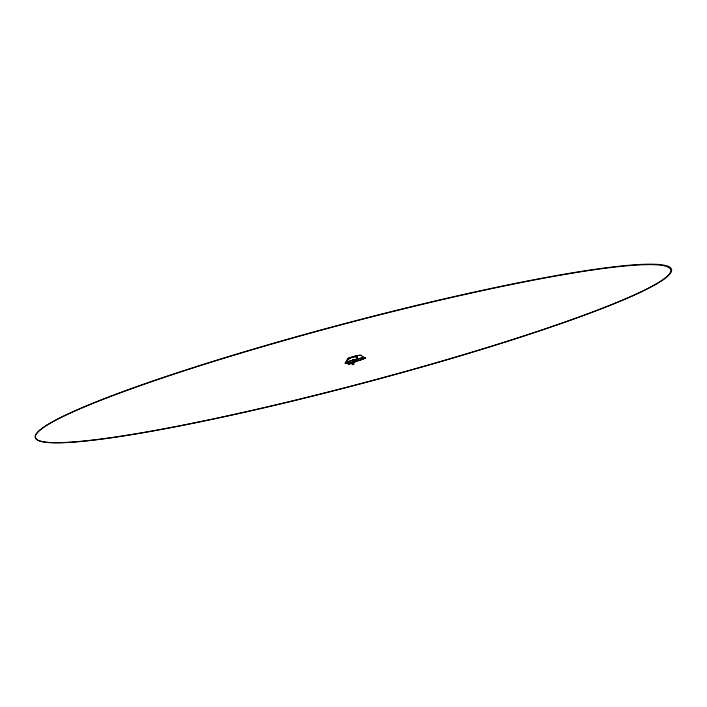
<?xml version="1.0" encoding="UTF-8"?>
<svg xmlns="http://www.w3.org/2000/svg" width="707" height="707" viewBox="0 0 707 707"><rect width="100%" height="100%" fill="white"/><g stroke="black" fill="none" stroke-linecap="round" stroke-linejoin="round"><path stroke-width="1.06" d="M353.376 362.656C355.48 364.37 351.096 365.979 351.98 363.142L353.465 362.558L352.263 362.735M353.641 362.567L351.839 363.186M349.099 363.601L348.012 364.017L349.178 363.566M351.299 357.689L348.365 358.555L350.858 357.972M354.242 356.823L356.814 355.86L357.044 356.717M351.308 362.894L352.157 362.656M353.783 364.361C351.573 366.032 353.473 361.445 352.316 363.071M348.905 363.645L350.089 363.265M352.837 362.894L353.544 364.476M352.625 357.406L353.756 357.026M349.267 363.531L348.242 363.955L349.779 363.698M348.958 363.592L349.081 363.495M352.272 357.415L353.792 356.929M348.781 363.601L349.311 363.486M352.758 362.947L351.98 363.142M349.249 363.433L349.956 363.301M349.382 363.425L349.824 363.345M351.6 363.23L352.086 363.168M349.974 363.212L350.177 363.151M351.715 363.283L350.902 363.469M355.533 360.614C360.543 359.05 352.395 361.489 354.101 360.95M355.621 360.667L358.193 359.713L352.554 361.277L355.329 360.667M355.038 360.261L352.422 361.206L358.193 359.713L353.261 360.968L355.117 360.323M355.338 360.747L354.799 360.888M354.64 356.699L355.895 356.416M350.31 363.663L349.364 363.875M360.915 355.524L362.859 356.655M351.653 362.815L351.971 362.7M354.543 360.941L353.809 361.109M350.177 363.61L349.541 363.831M355.117 356.673L355.948 356.514M351.653 362.85L352.669 362.558M356.814 359.836C352.97 360.605 358.696 359.677 356.628 359.969M352.501 362.585L351.971 362.744L352.775 362.594M349.196 363.902L348.878 363.964M349.037 363.937L349.665 363.716M352.148 362.753L353.208 362.47M348.737 363.981L349.276 363.822M363.124 356.823L365.227 358.14L364.405 358.334L362.824 357.344M356.204 355.904L358.034 358.776M355.983 356.054L357.804 358.917M355.144 356.248L355.374 357.106M348.807 358.272L349.037 359.129M352.616 360.163L352.616 362.143L352.837 360.031M348.913 358.732A6.222 0.583 -14.8 0 1 353.111 356.796A6.222 0.583 -14.8 0 1 360.411 355.471M348.224 358.97A7.105 0.672 -14.8 0 1 354.074 356.443A7.105 0.672 -14.8 0 1 360.826 355.612M347.756 358.608L345.334 362.815L346.165 362.62L348.586 358.414L347.756 358.608M354.941 362.284L350.849 363.248L354.941 362.284M350.681 362.488A9.774 0.893 -14.8 0 0 364.75 357.981A9.774 0.893 -14.8 0 0 350.469 360.932A9.774 0.893 -14.8 0 0 350.681 362.488M350.257 362.673A10.658 0.981 -14.8 0 0 365.607 357.751A10.658 0.981 -14.8 0 0 350.036 360.977A10.658 0.981 -14.8 0 0 350.257 362.673M193.568 423.166A328.578 30.984 -14.8 0 0 670.757 270.648A328.578 30.984 -14.8 0 0 194.628 367.41A328.578 30.984 -14.8 0 0 193.568 423.166M193.647 423.025A329.011 31.064 -14.8 0 0 671.65 270.233A329.011 31.064 -14.8 0 0 195.07 367.021A329.011 31.064 -14.8 0 0 193.647 423.025"/></g></svg>
